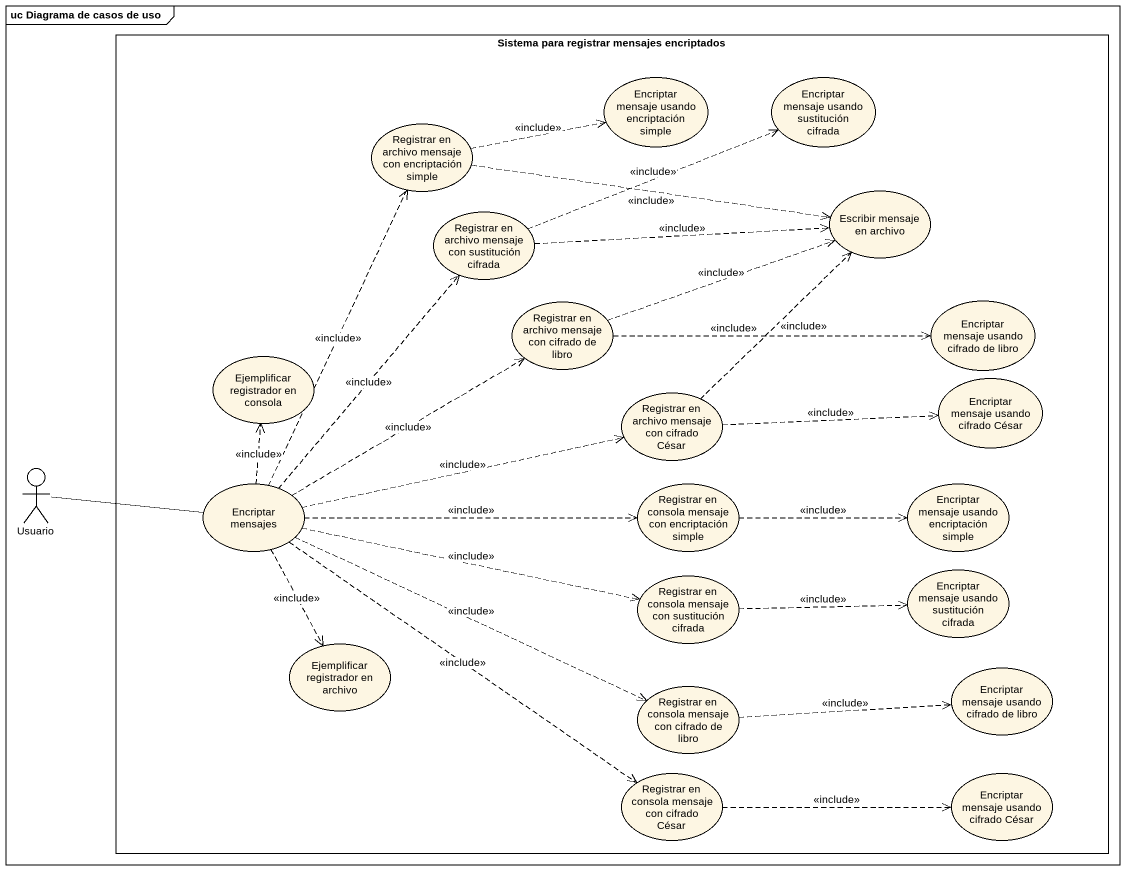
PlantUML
@startuml
mainframe uc Diagrama de casos de uso
rectangle "Sistema para registrar mensajes encriptados" as Sistema_para_registrar {
  usecase "Encriptar mensaje usando encriptación simple" as Encriptar_mensaje_usando
  usecase "Encriptar mensaje usando sustitución cifrada" as Encriptar_mensaje_usando_2
  usecase "Registrar en archivo mensaje con encriptación simple" as Registrar_en_archivo
  usecase "Registrar en archivo mensaje con sustitución cifrada" as Registrar_en_archivo_2
  usecase "Escribir mensaje en archivo" as Escribir_mensaje_en_archivo
  usecase "Registrar en archivo mensaje con cifrado de libro" as Registrar_en_archivo_3
  usecase "Encriptar mensaje usando cifrado de libro" as Encriptar_mensaje_usando_3
  usecase "Ejemplificar registrador en consola" as Ejemplificar_registrador_en
  usecase "Encriptar mensaje usando cifrado César" as Encriptar_mensaje_usando_4
  usecase "Registrar en archivo mensaje con cifrado César" as Registrar_en_archivo_4
  usecase "Encriptar mensajes" as Encriptar_mensajes
  usecase "Registrar en consola mensaje con encriptación simple" as Registrar_en_consola
  usecase "Encriptar mensaje usando encriptación simple" as Encriptar_mensaje_usando_5
  usecase "Registrar en consola mensaje con sustitución cifrada" as Registrar_en_consola_2
  usecase "Encriptar mensaje usando sustitución cifrada" as Encriptar_mensaje_usando_6
  usecase "Ejemplificar registrador en archivo" as Ejemplificar_registrador_en_2
  usecase "Registrar en consola mensaje con cifrado de libro" as Registrar_en_consola_3
  usecase "Encriptar mensaje usando cifrado de libro" as Encriptar_mensaje_usando_7
  usecase "Registrar en consola mensaje con cifrado César" as Registrar_en_consola_4
  usecase "Encriptar mensaje usando cifrado César" as Encriptar_mensaje_usando_8
}
actor Usuario
Registrar_en_archivo .right.> Encriptar_mensaje_usando : <<include>>
Registrar_en_archivo .right.> Escribir_mensaje_en_archivo : <<include>>
Registrar_en_archivo_2 .right.> Encriptar_mensaje_usando_2 : <<include>>
Registrar_en_archivo_2 .right.> Escribir_mensaje_en_archivo : <<include>>
Registrar_en_archivo_3 .right.> Escribir_mensaje_en_archivo : <<include>>
Registrar_en_archivo_3 .right.> Encriptar_mensaje_usando_3 : <<include>>
Registrar_en_archivo_4 .up.> Escribir_mensaje_en_archivo : <<include>>
Registrar_en_archivo_4 .right.> Encriptar_mensaje_usando_4 : <<include>>
Usuario -right- Encriptar_mensajes
Encriptar_mensajes .up.> Registrar_en_archivo : <<include>>
Encriptar_mensajes .up.> Registrar_en_archivo_2 : <<include>>
Encriptar_mensajes .right.> Registrar_en_archivo_3 : <<include>>
Encriptar_mensajes .up.> Ejemplificar_registrador_en : <<include>>
Encriptar_mensajes .right.> Registrar_en_archivo_4 : <<include>>
Encriptar_mensajes .right.> Registrar_en_consola : <<include>>
Encriptar_mensajes .right.> Registrar_en_consola_2 : <<include>>
Encriptar_mensajes ..> Ejemplificar_registrador_en_2 : <<include>>
Encriptar_mensajes .right.> Registrar_en_consola_3 : <<include>>
Encriptar_mensajes ..> Registrar_en_consola_4 : <<include>>
Registrar_en_consola .right.> Encriptar_mensaje_usando_5 : <<include>>
Registrar_en_consola_2 .right.> Encriptar_mensaje_usando_6 : <<include>>
Registrar_en_consola_3 .right.> Encriptar_mensaje_usando_7 : <<include>>
Registrar_en_consola_4 .right.> Encriptar_mensaje_usando_8 : <<include>>
@enduml
